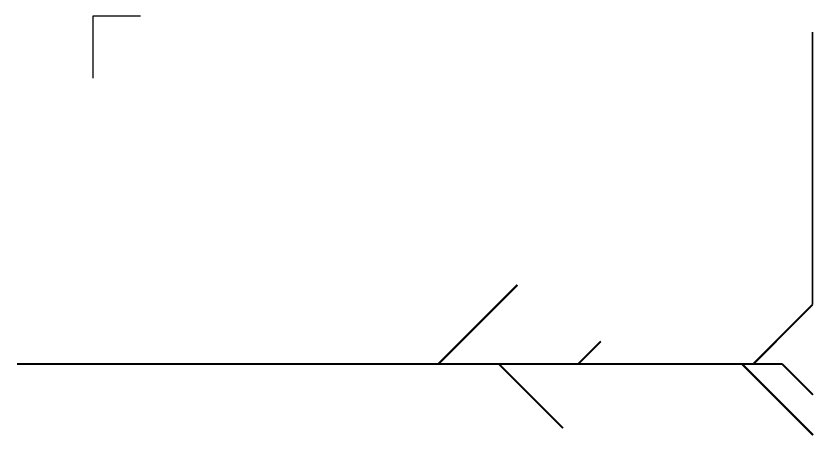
# Model space of a CAD drawing. Header units: centimetres. Extents: x -4990 to 114398, y -61489 to -12305.
# Drawn here: x 22832 to 24059, y -55810 to -55165 of the extents above; entities that cross this region are included whole.
import ezdxf

# ---------------------------------------------------------------- set-up
doc = ezdxf.new("R2010")
doc.units = ezdxf.units.CM
doc.header["$LTSCALE"] = 0.5
doc.linetypes.add('prlm_eu', pattern=[2, 1.25, -0.25, 0.25, -0.25])
doc.layers.add('prlm-MOD-PB', color=123, linetype='CONTINUOUS')

msp = doc.modelspace()

# ---------------------------------------------------------------- linework, layer by layer
at = {"layer": 'prlm-MOD-PB'}
for p, q in [((22950.757, -55259.943), (22950.757, -55164.579)), ((22950.757, -55164.579), (23023.596, -55164.579))]:
    msp.add_line(p, q, dxfattribs=at)
at = {"layer": 'prlm-MOD-PB', "color": 15, "linetype": 'prlm_eu', "ltscale": 50, "const_width": 3, "flags": 128}
for points in [[(24056.702, -55189.416), (24056.702, -55608.373)], [(23602.981, -55577.942), (23481.551, -55699.372)], [(24056.702, -55608.373), (23965.703, -55699.372)], [(23731.138, -55664.578), (23696.408, -55699.308)], [(22833.678, -55699.372), (24010.179, -55699.298)], [(23673.255, -55797.959), (23574.621, -55699.325)], [(24057.582, -55808.558), (23948.549, -55699.525)], [(24057.582, -55746.802), (24010.179, -55699.399)]]:
    msp.add_lwpolyline(points, dxfattribs=at)

doc.saveas('drawing.dxf')
